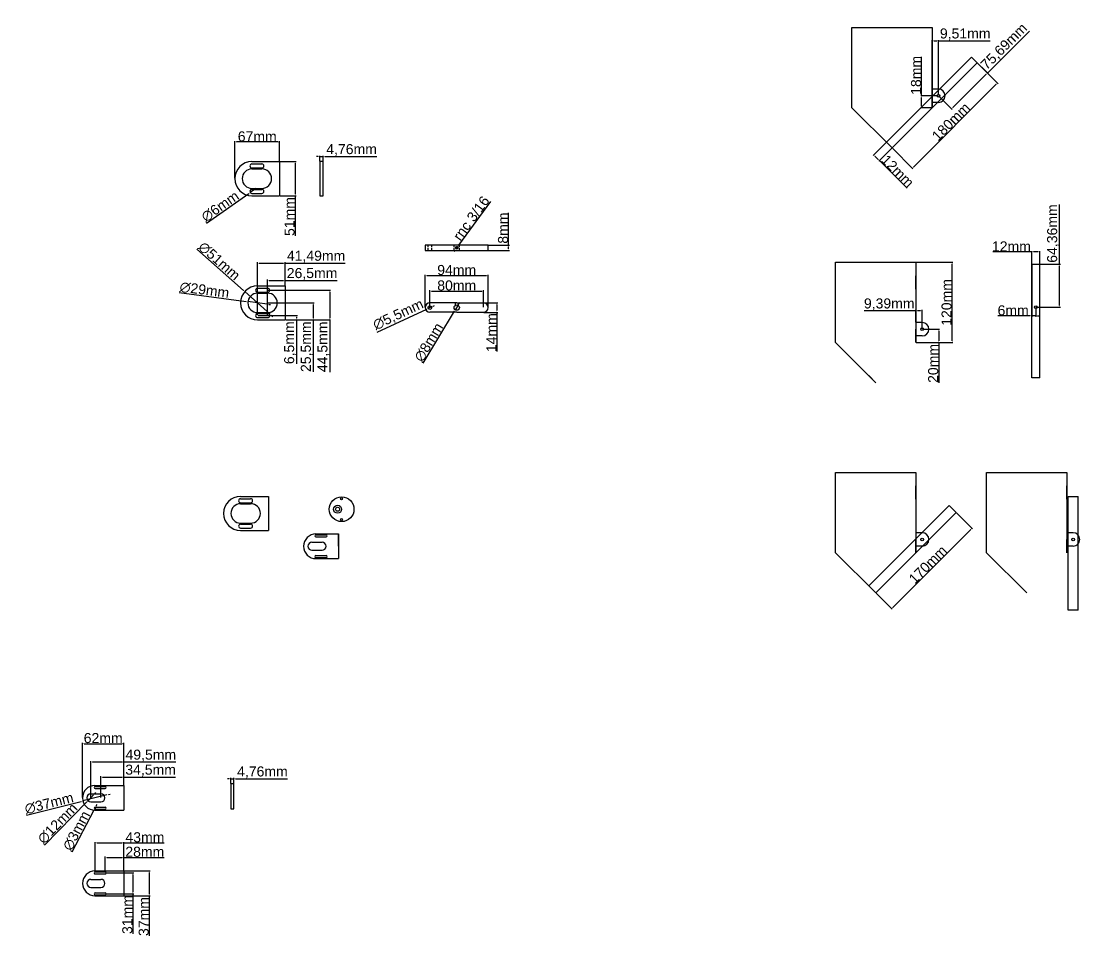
# Model space of a CAD drawing. Header units: centimetres. Extents: x -4347 to 16897, y 45206 to 109107.
# Drawn here: x 266 to 1849, y 60989 to 62358 of the extents above; entities that cross this region are included whole.
import ezdxf

# ---------------------------------------------------------------- set-up
doc = ezdxf.new("R2010")
doc.units = ezdxf.units.CM
doc.header["$LTSCALE"] = 0.5
doc.linetypes.add('DASHED2', pattern=[9.525, 6.35, -3.175])
doc.styles.get("Standard").update_dxf_attribs({"font": 'arial.ttf'})
doc.dimstyles.new('ISO-25', dxfattribs={"dimtxt": 15, "dimasz": 2.5, "dimexe": 1.25, "dimexo": 0.625, "dimtad": 1, "dimtxsty": 'Standard', "dimcen": 2.5, "dimclrd": 1, "dimclre": 1, "dimadec": 0, "dimazin": 0, "dimtfac": 1, "dimtmove": 0, "dimatfit": 3, "dimfxl": 1, "dimarcsym": 0})

# ---------------------------------------------------------------- blocks, each defined once
blk = doc.blocks.new('*D255')
at = {"color": 1, "lineweight": -2, "transparency": 16777216}
for p, q in [((1664.5, 61623.2), (1688.4, 61599.2)), ((1569.1, 61481.6), (1685.8, 61598.3)), ((1544.2, 61502.9), (1568.2, 61479))]:
    blk.add_line(p, q, dxfattribs=at)
at = {"color": 1, "transparency": 16777216}
for points in [[(1685.5, 61598.6), (1686.1, 61598), (1687.5, 61600.1)], [(1568.8, 61481.9), (1569.4, 61481.3), (1567.3, 61479.9)]]:
    blk.add_solid(points, dxfattribs=at)
at = {"layer": 'Defpoints', "color": 0, "transparency": 16777216}
for p in [(1664, 61623.6), (1687.5, 61600.1), (1543.8, 61503.4)]:
    blk.add_point(p, dxfattribs=at)
at = {"color": 0, "transparency": 16777216, "insert": (1621.6, 61545.8), "char_height": 15, "attachment_point": 5, "rotation": 45}
blk.add_mtext('170mm', dxfattribs=at)
blk = doc.blocks.new('*D256')
at = {"color": 1, "lineweight": -2, "transparency": 16777216}
for p, q in [((1603.8, 61925.2), (1526.6, 61925.2)), ((1603.8, 61908.3), (1603.8, 61926.4)), ((1610.7, 61925.2), (1606.3, 61925.2)), ((1613.2, 61898.3), (1613.2, 61926.4))]:
    blk.add_line(p, q, dxfattribs=at)
at = {"color": 1, "transparency": 16777216}
for points in [[(1606.3, 61925.6), (1606.3, 61924.7), (1603.8, 61925.2)], [(1610.7, 61925.6), (1610.7, 61924.7), (1613.2, 61925.2)]]:
    blk.add_solid(points, dxfattribs=at)
at = {"layer": 'Defpoints', "color": 0, "transparency": 16777216}
for p in [(1613.2, 61925.2), (1603.8, 61907.7), (1613.2, 61897.7)]:
    blk.add_point(p, dxfattribs=at)
at = {"color": 0, "transparency": 16777216, "insert": (1563.9, 61934.8), "char_height": 15, "attachment_point": 5}
blk.add_mtext('9,39mm', dxfattribs=at)
blk = doc.blocks.new('*D257')
at = {"color": 1, "lineweight": -2, "transparency": 16777216}
for p, q in [((1604.4, 61997.7), (1659.2, 61997.7)), ((1658, 61880.2), (1658, 61995.2)), ((1604.4, 61877.7), (1659.2, 61877.7))]:
    blk.add_line(p, q, dxfattribs=at)
at = {"color": 1, "transparency": 16777216}
for points in [[(1657.5, 61995.2), (1658.4, 61995.2), (1658, 61997.7)], [(1657.5, 61880.2), (1658.4, 61880.2), (1658, 61877.7)]]:
    blk.add_solid(points, dxfattribs=at)
at = {"layer": 'Defpoints', "color": 0, "transparency": 16777216}
for p in [(1603.8, 61997.7), (1658, 61997.7), (1603.8, 61877.7)]:
    blk.add_point(p, dxfattribs=at)
at = {"color": 0, "transparency": 16777216, "insert": (1649.7, 61937.7), "char_height": 15, "attachment_point": 5, "rotation": 90}
blk.add_mtext('120mm', dxfattribs=at)
blk = doc.blocks.new('*D258')
at = {"color": 1, "lineweight": -2, "transparency": 16777216}
for p, q in [((1613.8, 61897.7), (1639.3, 61897.7)), ((1638, 61895.2), (1638, 61880.2)), ((1604.4, 61877.7), (1639.3, 61877.7)), ((1638, 61877.7), (1638, 61817.7))]:
    blk.add_line(p, q, dxfattribs=at)
at = {"color": 1, "transparency": 16777216}
for points in [[(1637.6, 61895.2), (1638.4, 61895.2), (1638, 61897.7)], [(1637.6, 61880.2), (1638.4, 61880.2), (1638, 61877.7)]]:
    blk.add_solid(points, dxfattribs=at)
at = {"layer": 'Defpoints', "color": 0, "transparency": 16777216}
for p in [(1613.2, 61897.7), (1603.8, 61877.7), (1638, 61877.7)]:
    blk.add_point(p, dxfattribs=at)
at = {"color": 0, "transparency": 16777216, "insert": (1629.7, 61846.5), "char_height": 15, "attachment_point": 5, "rotation": 90}
blk.add_mtext('20mm', dxfattribs=at)
blk = doc.blocks.new('*D259')
at = {"color": 1, "lineweight": -2, "transparency": 16777216}
for p, q in [((1818.5, 61995), (1818.5, 62084)), ((1789.6, 61995), (1819.8, 61995)), ((1818.5, 61933.1), (1818.5, 61992.5)), ((1783.6, 61930.6), (1819.8, 61930.6))]:
    blk.add_line(p, q, dxfattribs=at)
at = {"color": 1, "transparency": 16777216}
for points in [[(1818.1, 61992.5), (1818.9, 61992.5), (1818.5, 61995)], [(1818.1, 61933.1), (1818.9, 61933.1), (1818.5, 61930.6)]]:
    blk.add_solid(points, dxfattribs=at)
at = {"layer": 'Defpoints', "color": 0, "transparency": 16777216}
for p in [(1789, 61995), (1818.5, 61995), (1783, 61930.6)]:
    blk.add_point(p, dxfattribs=at)
at = {"color": 0, "transparency": 16777216, "insert": (1808.9, 62040.7), "char_height": 15, "attachment_point": 5, "rotation": 90}
blk.add_mtext('64,36mm', dxfattribs=at)
blk = doc.blocks.new('*D260')
at = {"color": 1, "lineweight": -2, "transparency": 16777216}
for p, q in [((1777, 62013.3), (1718.7, 62013.3)), ((1777, 61995.6), (1777, 62014.5)), ((1786.5, 62013.3), (1779.5, 62013.3)), ((1789, 61995.6), (1789, 62014.5))]:
    blk.add_line(p, q, dxfattribs=at)
at = {"color": 1, "transparency": 16777216}
for points in [[(1779.5, 62013.7), (1779.5, 62012.9), (1777, 62013.3)], [(1786.5, 62013.7), (1786.5, 62012.9), (1789, 62013.3)]]:
    blk.add_solid(points, dxfattribs=at)
at = {"layer": 'Defpoints', "color": 0, "transparency": 16777216}
for p in [(1777, 62013.3), (1777, 61995), (1789, 61995)]:
    blk.add_point(p, dxfattribs=at)
at = {"color": 0, "transparency": 16777216, "insert": (1746.6, 62021.5), "char_height": 15, "attachment_point": 5}
blk.add_mtext('12mm', dxfattribs=at)
blk = doc.blocks.new('*D261')
at = {"color": 1, "lineweight": -2, "transparency": 16777216}
for p, q in [((1777, 61994.4), (1777, 61916.3)), ((1783, 61930), (1783, 61916.3)), ((1774.5, 61917.5), (1726.3, 61917.5)), ((1783, 61917.5), (1777, 61917.5)), ((1785.5, 61917.5), (1788, 61917.5))]:
    blk.add_line(p, q, dxfattribs=at)
at = {"color": 1, "transparency": 16777216}
for points in [[(1774.5, 61918), (1774.5, 61917.1), (1777, 61917.5)], [(1785.5, 61918), (1785.5, 61917.1), (1783, 61917.5)]]:
    blk.add_solid(points, dxfattribs=at)
at = {"layer": 'Defpoints', "color": 0, "transparency": 16777216}
for p in [(1777, 61995), (1783, 61930.6), (1777, 61917.5)]:
    blk.add_point(p, dxfattribs=at)
at = {"color": 0, "transparency": 16777216, "insert": (1749.2, 61925.8), "char_height": 15, "attachment_point": 5}
blk.add_mtext('6mm', dxfattribs=at)
blk = doc.blocks.new('*D262')
at = {"color": 1, "lineweight": -2, "transparency": 16777216}
for p, q in [((1612.3, 62246.7), (1612.3, 62305)), ((1637, 62246.7), (1611, 62246.7)), ((1612.3, 62231.2), (1612.3, 62244.2)), ((1627.5, 62228.7), (1611, 62228.7))]:
    blk.add_line(p, q, dxfattribs=at)
at = {"color": 1, "transparency": 16777216}
for points in [[(1611.9, 62244.2), (1612.7, 62244.2), (1612.3, 62246.7)], [(1611.9, 62231.2), (1612.7, 62231.2), (1612.3, 62228.7)]]:
    blk.add_solid(points, dxfattribs=at)
at = {"layer": 'Defpoints', "color": 0, "transparency": 16777216}
for p in [(1612.3, 62246.7), (1637.6, 62246.7), (1628.1, 62228.7)]:
    blk.add_point(p, dxfattribs=at)
at = {"color": 0, "transparency": 16777216, "insert": (1604, 62277.1), "char_height": 15, "attachment_point": 5, "rotation": 90}
blk.add_mtext('18mm', dxfattribs=at)
blk = doc.blocks.new('*D263')
at = {"color": 1, "lineweight": -2, "transparency": 16777216}
for p, q in [((1628.1, 62247.3), (1628.1, 62330)), ((1630.6, 62328.8), (1635.1, 62328.8)), ((1637.6, 62247.3), (1637.6, 62330)), ((1637.6, 62328.8), (1714.9, 62328.8))]:
    blk.add_line(p, q, dxfattribs=at)
at = {"color": 1, "transparency": 16777216}
for points in [[(1630.6, 62329.2), (1630.6, 62328.3), (1628.1, 62328.8)], [(1635.1, 62329.2), (1635.1, 62328.3), (1637.6, 62328.8)]]:
    blk.add_solid(points, dxfattribs=at)
at = {"layer": 'Defpoints', "color": 0, "transparency": 16777216}
for p in [(1637.6, 62328.8), (1628.1, 62246.7), (1637.6, 62246.7)]:
    blk.add_point(p, dxfattribs=at)
at = {"color": 0, "transparency": 16777216, "insert": (1677.5, 62338.4), "char_height": 15, "attachment_point": 5}
blk.add_mtext('9,51mm', dxfattribs=at)
blk = doc.blocks.new('*D264')
at = {"color": 1, "lineweight": -2, "transparency": 16777216}
for p, q in [((1559.2, 62176.7), (1539.9, 62157.4)), ((1567.7, 62168.2), (1548.4, 62149)), ((1542.6, 62156.6), (1547.5, 62151.6)), ((1549.3, 62149.8), (1590.5, 62108.6))]:
    blk.add_line(p, q, dxfattribs=at)
at = {"color": 1, "transparency": 16777216}
for points in [[(1542.8, 62156.8), (1542.3, 62156.3), (1540.8, 62158.3)], [(1547.8, 62151.9), (1547.2, 62151.3), (1549.3, 62149.8)]]:
    blk.add_solid(points, dxfattribs=at)
at = {"layer": 'Defpoints', "color": 0, "transparency": 16777216}
for p in [(1559.6, 62177.2), (1568.1, 62168.7), (1549.3, 62149.8)]:
    blk.add_point(p, dxfattribs=at)
at = {"color": 0, "transparency": 16777216, "insert": (1576.5, 62134.1), "char_height": 15, "attachment_point": 5, "rotation": 315}
blk.add_mtext('12mm', dxfattribs=at)
blk = doc.blocks.new('*D265')
at = {"color": 1, "lineweight": -2, "transparency": 16777216}
for p, q in [((1710.7, 62280.6), (1773.5, 62343.4)), ((1691.6, 62299.8), (1711.6, 62279.7)), ((1659, 62228.9), (1709, 62278.9)), ((1638.1, 62246.2), (1658.1, 62226.2))]:
    blk.add_line(p, q, dxfattribs=at)
at = {"color": 1, "transparency": 16777216}
for points in [[(1708.7, 62279.2), (1709.2, 62278.6), (1710.7, 62280.6)], [(1658.7, 62229.2), (1659.3, 62228.6), (1657.2, 62227.1)]]:
    blk.add_solid(points, dxfattribs=at)
at = {"layer": 'Defpoints', "color": 0, "transparency": 16777216}
for p in [(1691.1, 62300.2), (1710.7, 62280.6), (1637.6, 62246.7)]:
    blk.add_point(p, dxfattribs=at)
at = {"color": 0, "transparency": 16777216, "insert": (1736.2, 62319.7), "char_height": 15, "attachment_point": 5, "rotation": 45}
blk.add_mtext('75,69mm', dxfattribs=at)
blk = doc.blocks.new('*D266')
at = {"color": 1, "lineweight": -2, "transparency": 16777216}
for p, q in [((1695.8, 62295.5), (1726.6, 62264.7)), ((1600.2, 62140.1), (1724, 62263.9)), ((1568.6, 62168.2), (1599.3, 62137.5))]:
    blk.add_line(p, q, dxfattribs=at)
at = {"color": 1, "transparency": 16777216}
for points in [[(1723.7, 62264.2), (1724.2, 62263.6), (1725.7, 62265.6)], [(1599.9, 62140.4), (1600.5, 62139.8), (1598.4, 62138.4)]]:
    blk.add_solid(points, dxfattribs=at)
at = {"layer": 'Defpoints', "color": 0, "transparency": 16777216}
for p in [(1695.4, 62296), (1725.7, 62265.6), (1568.1, 62168.7)]:
    blk.add_point(p, dxfattribs=at)
at = {"color": 0, "transparency": 16777216, "insert": (1656.2, 62207.8), "char_height": 15, "attachment_point": 5, "rotation": 45}
blk.add_mtext('180mm', dxfattribs=at)
blk = doc.blocks.new('*D267')
at = {"color": 1, "lineweight": -2, "transparency": 16777216}
for p, q in [((877.2, 61930.6), (877.2, 61955.9)), ((879.7, 61954.7), (954.7, 61954.7)), ((957.2, 61930.6), (957.2, 61955.9))]:
    blk.add_line(p, q, dxfattribs=at)
at = {"color": 1, "transparency": 16777216}
for points in [[(879.7, 61955.1), (879.7, 61954.3), (877.2, 61954.7)], [(954.7, 61955.1), (954.7, 61954.3), (957.2, 61954.7)]]:
    blk.add_solid(points, dxfattribs=at)
at = {"layer": 'Defpoints', "color": 0, "transparency": 16777216}
for p in [(957.2, 61954.7), (877.2, 61929.9), (957.2, 61929.9)]:
    blk.add_point(p, dxfattribs=at)
at = {"color": 0, "transparency": 16777216, "insert": (917.2, 61963), "char_height": 15, "attachment_point": 5}
blk.add_mtext('80mm', dxfattribs=at)
blk = doc.blocks.new('*D268')
at = {"color": 1, "lineweight": -2, "transparency": 16777216}
for p, q in [((798.2, 61893.2), (872.4, 61927.7)), ((879.7, 61931.1), (874.7, 61928.8)), ((881.9, 61932.2), (884.2, 61933.2))]:
    blk.add_line(p, q, dxfattribs=at)
at = {"color": 1, "transparency": 16777216}
for points in [[(872.3, 61928.1), (872.6, 61927.3), (874.7, 61928.8)], [(881.8, 61932.5), (882.1, 61931.8), (879.7, 61931.1)]]:
    blk.add_solid(points, dxfattribs=at)
at = {"layer": 'Defpoints', "color": 0, "transparency": 16777216}
for p in [(874.7, 61928.8), (879.7, 61931.1)]:
    blk.add_point(p, dxfattribs=at)
at = {"color": 0, "transparency": 16777216, "insert": (830, 61918.9), "char_height": 15, "attachment_point": 5, "rotation": 24.9719}
blk.add_mtext('∅5,5mm', dxfattribs=at)
blk = doc.blocks.new('*D269')
at = {"color": 1, "lineweight": -2, "transparency": 16777216}
for p, q in [((919.3, 61933.4), (915.1, 61926.5)), ((920.6, 61935.5), (921.9, 61937.6)), ((866.9, 61847), (913.8, 61924.4))]:
    blk.add_line(p, q, dxfattribs=at)
at = {"color": 1, "transparency": 16777216}
for points in [[(913.5, 61924.6), (914.2, 61924.2), (915.1, 61926.5)], [(920.2, 61935.7), (920.9, 61935.3), (919.3, 61933.4)]]:
    blk.add_solid(points, dxfattribs=at)
at = {"layer": 'Defpoints', "color": 0, "transparency": 16777216}
for p in [(915.1, 61926.5), (919.3, 61933.4)]:
    blk.add_point(p, dxfattribs=at)
at = {"color": 0, "transparency": 16777216, "insert": (875.5, 61878), "char_height": 15, "attachment_point": 5, "rotation": 58.7502}
blk.add_mtext('∅8mm', dxfattribs=at)
blk = doc.blocks.new('*D270')
at = {"color": 1, "lineweight": -2, "transparency": 16777216}
for p, q in [((870.2, 61930.6), (870.2, 61979)), ((872.7, 61977.8), (961.7, 61977.8)), ((964.2, 61930.6), (964.2, 61979))]:
    blk.add_line(p, q, dxfattribs=at)
at = {"color": 1, "transparency": 16777216}
for points in [[(872.7, 61978.2), (872.7, 61977.4), (870.2, 61977.8)], [(961.7, 61978.2), (961.7, 61977.4), (964.2, 61977.8)]]:
    blk.add_solid(points, dxfattribs=at)
at = {"layer": 'Defpoints', "color": 0, "transparency": 16777216}
for p in [(964.2, 61977.8), (870.2, 61929.9), (964.2, 61929.9)]:
    blk.add_point(p, dxfattribs=at)
at = {"color": 0, "transparency": 16777216, "insert": (917.2, 61986.1), "char_height": 15, "attachment_point": 5}
blk.add_mtext('94mm', dxfattribs=at)
blk = doc.blocks.new('*D271')
at = {"color": 1, "lineweight": -2, "transparency": 16777216}
for p, q in [((957.8, 61936.9), (978.6, 61936.9)), ((977.3, 61934.4), (977.3, 61925.4)), ((957.8, 61922.9), (978.6, 61922.9)), ((977.3, 61922.9), (977.3, 61864.6))]:
    blk.add_line(p, q, dxfattribs=at)
at = {"color": 1, "transparency": 16777216}
for points in [[(976.9, 61934.4), (977.7, 61934.4), (977.3, 61936.9)], [(976.9, 61925.4), (977.7, 61925.4), (977.3, 61922.9)]]:
    blk.add_solid(points, dxfattribs=at)
at = {"layer": 'Defpoints', "color": 0, "transparency": 16777216}
for p in [(957.2, 61936.9), (957.2, 61922.9), (977.3, 61922.9)]:
    blk.add_point(p, dxfattribs=at)
at = {"color": 0, "transparency": 16777216, "insert": (969.2, 61892.5), "char_height": 15, "attachment_point": 5, "rotation": 90}
blk.add_mtext('14mm', dxfattribs=at)
blk = doc.blocks.new('*D272')
at = {"color": 1, "lineweight": -2, "transparency": 16777216}
for p, q in [((967.8, 62088.6), (919.8, 62023.1)), ((916, 62017.9), (918.4, 62021.1)), ((914.5, 62015.9), (913.1, 62013.9))]:
    blk.add_line(p, q, dxfattribs=at)
at = {"color": 1, "transparency": 16777216}
for points in [[(919.5, 62023.4), (920.2, 62022.9), (918.4, 62021.1)], [(914.2, 62016.1), (914.9, 62015.6), (916, 62017.9)]]:
    blk.add_solid(points, dxfattribs=at)
at = {"layer": 'Defpoints', "color": 0, "transparency": 16777216}
for p in [(918.4, 62021.1), (916, 62017.9)]:
    blk.add_point(p, dxfattribs=at)
at = {"color": 0, "transparency": 16777216, "insert": (938.9, 62063.5), "char_height": 15, "attachment_point": 5, "rotation": 53.8161}
blk.add_mtext('rnc 3/16', dxfattribs=at)
blk = doc.blocks.new('*D273')
at = {"color": 1, "lineweight": -2, "transparency": 16777216}
for p, q in [((994.8, 62023.5), (994.8, 62071.6)), ((964.8, 62023.5), (996.1, 62023.5)), ((994.8, 62018), (994.8, 62021)), ((964.8, 62015.5), (996.1, 62015.5))]:
    blk.add_line(p, q, dxfattribs=at)
at = {"color": 1, "transparency": 16777216}
for points in [[(994.4, 62021), (995.2, 62021), (994.8, 62023.5)], [(994.4, 62018), (995.2, 62018), (994.8, 62015.5)]]:
    blk.add_solid(points, dxfattribs=at)
at = {"layer": 'Defpoints', "color": 0, "transparency": 16777216}
for p in [(964.2, 62023.5), (994.8, 62023.5), (964.2, 62015.5)]:
    blk.add_point(p, dxfattribs=at)
at = {"color": 0, "transparency": 16777216, "insert": (986.5, 62048.8), "char_height": 15, "attachment_point": 5, "rotation": 90}
blk.add_mtext('8mm', dxfattribs=at)
blk = doc.blocks.new('*D274')
at = {"color": 1, "lineweight": -2, "transparency": 16777216}
for p, q in [((585.4, 62123.4), (585.4, 62178.8)), ((652.4, 62148.9), (652.4, 62178.8)), ((649.9, 62177.6), (587.9, 62177.6))]:
    blk.add_line(p, q, dxfattribs=at)
at = {"color": 1, "transparency": 16777216}
for points in [[(587.9, 62178), (587.9, 62177.1), (585.4, 62177.6)], [(649.9, 62178), (649.9, 62177.1), (652.4, 62177.6)]]:
    blk.add_solid(points, dxfattribs=at)
at = {"layer": 'Defpoints', "color": 0, "transparency": 16777216}
for p in [(585.4, 62177.6), (652.4, 62148.2), (585.4, 62122.7)]:
    blk.add_point(p, dxfattribs=at)
at = {"color": 0, "transparency": 16777216, "insert": (618.9, 62185.8), "char_height": 15, "attachment_point": 5}
blk.add_mtext('67mm', dxfattribs=at)
blk = doc.blocks.new('*D275')
at = {"color": 1, "lineweight": -2, "transparency": 16777216}
for p, q in [((653, 62148.2), (676.9, 62148.2)), ((675.6, 62145.7), (675.6, 62099.7)), ((653, 62097.2), (676.9, 62097.2)), ((675.6, 62097.2), (675.6, 62037.5))]:
    blk.add_line(p, q, dxfattribs=at)
at = {"color": 1, "transparency": 16777216}
for points in [[(675.2, 62145.7), (676, 62145.7), (675.6, 62148.2)], [(675.2, 62099.7), (676, 62099.7), (675.6, 62097.2)]]:
    blk.add_solid(points, dxfattribs=at)
at = {"layer": 'Defpoints', "color": 0, "transparency": 16777216}
for p in [(652.4, 62148.2), (652.4, 62097.2), (675.6, 62097.2)]:
    blk.add_point(p, dxfattribs=at)
at = {"color": 0, "transparency": 16777216, "insert": (667.3, 62066.1), "char_height": 15, "attachment_point": 5, "rotation": 90}
blk.add_mtext('51mm', dxfattribs=at)
blk = doc.blocks.new('*D276')
at = {"color": 1, "lineweight": -2, "transparency": 16777216}
for p, q in [((634.4, 61918.6), (634.4, 61971.8)), ((636.9, 61970.6), (658.4, 61970.6)), ((660.9, 61963.1), (660.9, 61971.8)), ((660.9, 61970.6), (738.4, 61970.6))]:
    blk.add_line(p, q, dxfattribs=at)
at = {"color": 1, "transparency": 16777216}
for points in [[(636.9, 61971), (636.9, 61970.2), (634.4, 61970.6)], [(658.4, 61971), (658.4, 61970.2), (660.9, 61970.6)]]:
    blk.add_solid(points, dxfattribs=at)
at = {"layer": 'Defpoints', "color": 0, "transparency": 16777216}
for p in [(660.9, 61970.6), (660.9, 61962.5), (634.4, 61918)]:
    blk.add_point(p, dxfattribs=at)
at = {"color": 0, "transparency": 16777216, "insert": (700.9, 61980.2), "char_height": 15, "attachment_point": 5}
blk.add_mtext('26,5mm', dxfattribs=at)
blk = doc.blocks.new('*D277')
at = {"color": 1, "lineweight": -2, "transparency": 16777216}
for p, q in [((619.4, 61918.6), (619.4, 61997.7)), ((621.9, 61996.4), (658.4, 61996.4)), ((660.9, 61963.1), (660.9, 61997.7)), ((660.9, 61996.4), (750.4, 61996.4))]:
    blk.add_line(p, q, dxfattribs=at)
at = {"color": 1, "transparency": 16777216}
for points in [[(621.9, 61996.8), (621.9, 61996), (619.4, 61996.4)], [(658.4, 61996.8), (658.4, 61996), (660.9, 61996.4)]]:
    blk.add_solid(points, dxfattribs=at)
at = {"layer": 'Defpoints', "color": 0, "transparency": 16777216}
for p in [(660.9, 61996.4), (660.9, 61962.5), (619.4, 61918)]:
    blk.add_point(p, dxfattribs=at)
at = {"color": 0, "transparency": 16777216, "insert": (706.9, 62006.1), "char_height": 15, "attachment_point": 5}
blk.add_mtext('41,49mm', dxfattribs=at)
blk = doc.blocks.new('*D278')
at = {"color": 1, "lineweight": -2, "transparency": 16777216}
for p, q in [((528.8, 62017.4), (598.5, 61955.5)), ((638.5, 61920), (600.4, 61953.9)), ((640.4, 61918.4), (642.2, 61916.7))]:
    blk.add_line(p, q, dxfattribs=at)
at = {"color": 1, "transparency": 16777216}
for points in [[(598.8, 61955.8), (598.2, 61955.2), (600.4, 61953.9)], [(640.7, 61918.7), (640.1, 61918.1), (638.5, 61920)]]:
    blk.add_solid(points, dxfattribs=at)
at = {"layer": 'Defpoints', "color": 0, "transparency": 16777216}
for p in [(600.4, 61953.9), (638.5, 61920)]:
    blk.add_point(p, dxfattribs=at)
at = {"color": 0, "transparency": 16777216, "insert": (562.1, 61999.5), "char_height": 15, "attachment_point": 5, "rotation": 318.4289}
blk.add_mtext('∅51mm', dxfattribs=at)
blk = doc.blocks.new('*D279')
at = {"color": 1, "lineweight": -2, "transparency": 16777216}
for p, q in [((502.4, 61952.4), (602.6, 61939.2)), ((633.8, 61935.1), (605.1, 61938.9)), ((636.3, 61934.7), (638.8, 61934.4))]:
    blk.add_line(p, q, dxfattribs=at)
at = {"color": 1, "transparency": 16777216}
for points in [[(602.6, 61939.6), (602.5, 61938.8), (605.1, 61938.9)], [(636.3, 61935.1), (636.2, 61934.3), (633.8, 61935.1)]]:
    blk.add_solid(points, dxfattribs=at)
at = {"layer": 'Defpoints', "color": 0, "transparency": 16777216}
for p in [(605.1, 61938.9), (633.8, 61935.1)]:
    blk.add_point(p, dxfattribs=at)
at = {"color": 0, "transparency": 16777216, "insert": (540, 61956.2), "char_height": 15, "attachment_point": 5, "rotation": 352.4794}
blk.add_mtext('∅29mm', dxfattribs=at)
blk = doc.blocks.new('*D280')
at = {"color": 1, "lineweight": -2, "transparency": 16777216}
for p, q in [((620.1, 61918), (678.9, 61918)), ((661.5, 61911.5), (678.9, 61911.5)), ((677.7, 61915.5), (677.7, 61914)), ((677.7, 61911.5), (677.7, 61845.8))]:
    blk.add_line(p, q, dxfattribs=at)
at = {"color": 1, "transparency": 16777216}
for points in [[(677.2, 61915.5), (678.1, 61915.5), (677.7, 61918)], [(677.2, 61914), (678.1, 61914), (677.7, 61911.5)]]:
    blk.add_solid(points, dxfattribs=at)
at = {"layer": 'Defpoints', "color": 0, "transparency": 16777216}
for p in [(619.4, 61918), (660.9, 61911.5), (677.7, 61911.5)]:
    blk.add_point(p, dxfattribs=at)
at = {"color": 0, "transparency": 16777216, "insert": (668, 61877.4), "char_height": 15, "attachment_point": 5, "rotation": 90}
blk.add_mtext('6,5mm', dxfattribs=at)
blk = doc.blocks.new('*D281')
at = {"color": 1, "lineweight": -2, "transparency": 16777216}
for p, q in [((635.1, 61937), (703.9, 61937)), ((702.6, 61934.5), (702.6, 61914)), ((661.5, 61911.5), (703.9, 61911.5)), ((702.6, 61911.5), (702.6, 61834))]:
    blk.add_line(p, q, dxfattribs=at)
at = {"color": 1, "transparency": 16777216}
for points in [[(702.2, 61934.5), (703, 61934.5), (702.6, 61937)], [(702.2, 61914), (703, 61914), (702.6, 61911.5)]]:
    blk.add_solid(points, dxfattribs=at)
at = {"layer": 'Defpoints', "color": 0, "transparency": 16777216}
for p in [(634.4, 61937), (660.9, 61911.5), (702.6, 61911.5)]:
    blk.add_point(p, dxfattribs=at)
at = {"color": 0, "transparency": 16777216, "insert": (693, 61871.5), "char_height": 15, "attachment_point": 5, "rotation": 90}
blk.add_mtext('25,5mm', dxfattribs=at)
blk = doc.blocks.new('*D282')
at = {"color": 1, "lineweight": -2, "transparency": 16777216}
for p, q in [((635.1, 61956), (728.7, 61956)), ((727.4, 61953.5), (727.4, 61914)), ((662.2, 61911.5), (728.7, 61911.5)), ((727.4, 61911.5), (727.4, 61833.6))]:
    blk.add_line(p, q, dxfattribs=at)
at = {"color": 1, "transparency": 16777216}
for points in [[(727, 61953.5), (727.9, 61953.5), (727.4, 61956)], [(727, 61914), (727.9, 61914), (727.4, 61911.5)]]:
    blk.add_solid(points, dxfattribs=at)
at = {"layer": 'Defpoints', "color": 0, "transparency": 16777216}
for p in [(634.4, 61956), (661.5, 61911.5), (727.4, 61911.5)]:
    blk.add_point(p, dxfattribs=at)
at = {"color": 0, "transparency": 16777216, "insert": (717.8, 61871.3), "char_height": 15, "attachment_point": 5, "rotation": 90}
blk.add_mtext('44,5mm', dxfattribs=at)
blk = doc.blocks.new('*D283')
at = {"color": 1, "lineweight": -2, "transparency": 16777216}
for p, q in [((543.1, 62056.1), (606.4, 62100.6)), ((613.4, 62105.5), (608.5, 62102)), ((615.4, 62106.9), (617.5, 62108.3))]:
    blk.add_line(p, q, dxfattribs=at)
at = {"color": 1, "transparency": 16777216}
for points in [[(606.2, 62100.9), (606.6, 62100.2), (608.5, 62102)], [(615.2, 62107.3), (615.6, 62106.6), (613.4, 62105.5)]]:
    blk.add_solid(points, dxfattribs=at)
at = {"layer": 'Defpoints', "color": 0, "transparency": 16777216}
for p in [(608.5, 62102), (613.4, 62105.5)]:
    blk.add_point(p, dxfattribs=at)
at = {"color": 0, "transparency": 16777216, "insert": (563.5, 62081.1), "char_height": 15, "attachment_point": 5, "rotation": 35.0918}
blk.add_mtext('∅6mm', dxfattribs=at)
blk = doc.blocks.new('*D284')
at = {"color": 1, "lineweight": -2, "transparency": 16777216}
for p, q in [((710.1, 62155.9), (707.6, 62155.9)), ((712.6, 62148.9), (712.6, 62157.1)), ((712.6, 62155.9), (717.3, 62155.9)), ((717.3, 62148.9), (717.3, 62157.1)), ((719.8, 62155.9), (797.7, 62155.9))]:
    blk.add_line(p, q, dxfattribs=at)
at = {"color": 1, "transparency": 16777216}
for points in [[(710.1, 62156.3), (710.1, 62155.5), (712.6, 62155.9)], [(719.8, 62156.3), (719.8, 62155.5), (717.3, 62155.9)]]:
    blk.add_solid(points, dxfattribs=at)
at = {"layer": 'Defpoints', "color": 0, "transparency": 16777216}
for p in [(712.6, 62148.2), (717.3, 62155.9), (717.3, 62148.2)]:
    blk.add_point(p, dxfattribs=at)
at = {"color": 0, "transparency": 16777216, "insert": (760, 62165.5), "char_height": 15, "attachment_point": 5}
blk.add_mtext('4,76mm', dxfattribs=at)
blk = doc.blocks.new('*D377')
at = {"color": 1, "lineweight": -2, "transparency": 16777216}
for p, q in [((576.8, 61225.5), (574.3, 61225.5)), ((579.3, 61218.5), (579.3, 61226.8)), ((579.3, 61225.5), (584, 61225.5)), ((584, 61218.5), (584, 61226.8)), ((586.5, 61225.5), (664.4, 61225.5))]:
    blk.add_line(p, q, dxfattribs=at)
at = {"color": 1, "transparency": 16777216}
for points in [[(576.8, 61225.9), (576.8, 61225.1), (579.3, 61225.5)], [(586.5, 61225.9), (586.5, 61225.1), (584, 61225.5)]]:
    blk.add_solid(points, dxfattribs=at)
at = {"layer": 'Defpoints', "color": 0, "transparency": 16777216}
for p in [(579.3, 61217.9), (584, 61225.5), (584, 61217.9)]:
    blk.add_point(p, dxfattribs=at)
at = {"color": 0, "transparency": 16777216, "insert": (626.7, 61235.2), "char_height": 15, "attachment_point": 5}
blk.add_mtext('4,76mm', dxfattribs=at)
blk = doc.blocks.new('*D378')
at = {"color": 1, "lineweight": -2, "transparency": 16777216}
for p, q in [((394, 61201.6), (358.2, 61192.6)), ((396.5, 61202.2), (398.9, 61202.8)), ((274.1, 61171.4), (355.7, 61191.9))]:
    blk.add_line(p, q, dxfattribs=at)
at = {"color": 1, "transparency": 16777216}
for points in [[(396.4, 61202.6), (396.6, 61201.8), (394, 61201.6)], [(355.6, 61192.4), (355.8, 61191.5), (358.2, 61192.6)]]:
    blk.add_solid(points, dxfattribs=at)
at = {"layer": 'Defpoints', "color": 0, "transparency": 16777216}
for p in [(394, 61201.6), (358.2, 61192.6)]:
    blk.add_point(p, dxfattribs=at)
at = {"color": 0, "transparency": 16777216, "insert": (307.7, 61188.8), "char_height": 15, "attachment_point": 5, "rotation": 14.1116}
blk.add_mtext('∅37mm', dxfattribs=at)
blk = doc.blocks.new('*D379')
at = {"color": 1, "lineweight": -2, "transparency": 16777216}
for p, q in [((374.3, 61201.4), (365.9, 61192.8)), ((376, 61203.1), (377.8, 61204.9)), ((300.9, 61126.4), (364.2, 61191))]:
    blk.add_line(p, q, dxfattribs=at)
at = {"color": 1, "transparency": 16777216}
for points in [[(375.7, 61203.4), (376.3, 61202.9), (374.3, 61201.4)], [(363.9, 61191.3), (364.5, 61190.7), (365.9, 61192.8)]]:
    blk.add_solid(points, dxfattribs=at)
at = {"layer": 'Defpoints', "color": 0, "transparency": 16777216}
for p in [(374.3, 61201.4), (365.9, 61192.8)]:
    blk.add_point(p, dxfattribs=at)
at = {"color": 0, "transparency": 16777216, "insert": (320.4, 61158.8), "char_height": 15, "attachment_point": 5, "rotation": 45.6091}
blk.add_mtext('∅12mm', dxfattribs=at)
blk = doc.blocks.new('*D380')
at = {"color": 1, "lineweight": -2, "transparency": 16777216}
for p, q in [((377.2, 61182.9), (375.7, 61180.2)), ((378.3, 61185.1), (379.5, 61187.3)), ((342, 61116.3), (374.6, 61178))]:
    blk.add_line(p, q, dxfattribs=at)
at = {"color": 1, "transparency": 16777216}
for points in [[(378, 61185.3), (378.7, 61184.9), (377.2, 61182.9)], [(374.2, 61178.2), (374.9, 61177.8), (375.7, 61180.2)]]:
    blk.add_solid(points, dxfattribs=at)
at = {"layer": 'Defpoints', "color": 0, "transparency": 16777216}
for p in [(377.2, 61182.9), (375.7, 61180.2)]:
    blk.add_point(p, dxfattribs=at)
at = {"color": 0, "transparency": 16777216, "insert": (348.7, 61147.8), "char_height": 15, "attachment_point": 5, "rotation": 62.1415}
blk.add_mtext('∅3mm', dxfattribs=at)
blk = doc.blocks.new('*D381')
at = {"color": 1, "lineweight": -2, "transparency": 16777216}
for p, q in [((370.1, 61197.7), (370.1, 61251.9)), ((372.6, 61250.7), (417.1, 61250.7)), ((419.6, 61216.2), (419.6, 61251.9)), ((419.6, 61250.7), (497.4, 61250.7))]:
    blk.add_line(p, q, dxfattribs=at)
at = {"color": 1, "transparency": 16777216}
for points in [[(372.6, 61251.1), (372.6, 61250.3), (370.1, 61250.7)], [(417.1, 61251.1), (417.1, 61250.3), (419.6, 61250.7)]]:
    blk.add_solid(points, dxfattribs=at)
at = {"layer": 'Defpoints', "color": 0, "transparency": 16777216}
for p in [(419.6, 61250.7), (419.6, 61215.6), (370.1, 61197.1)]:
    blk.add_point(p, dxfattribs=at)
at = {"color": 0, "transparency": 16777216, "insert": (459.8, 61260.3), "char_height": 15, "attachment_point": 5}
blk.add_mtext('49,5mm', dxfattribs=at)
blk = doc.blocks.new('*D382')
at = {"color": 1, "lineweight": -2, "transparency": 16777216}
for p, q in [((357.6, 61197.7), (357.6, 61279.4)), ((360.1, 61278.1), (417.1, 61278.1)), ((419.6, 61216.2), (419.6, 61279.4))]:
    blk.add_line(p, q, dxfattribs=at)
at = {"color": 1, "transparency": 16777216}
for points in [[(360.1, 61278.6), (360.1, 61277.7), (357.6, 61278.1)], [(417.1, 61278.6), (417.1, 61277.7), (419.6, 61278.1)]]:
    blk.add_solid(points, dxfattribs=at)
at = {"layer": 'Defpoints', "color": 0, "transparency": 16777216}
for p in [(419.6, 61278.1), (419.6, 61215.6), (357.6, 61197.1)]:
    blk.add_point(p, dxfattribs=at)
at = {"color": 0, "transparency": 16777216, "insert": (388.6, 61286.4), "char_height": 15, "attachment_point": 5}
blk.add_mtext('62mm', dxfattribs=at)
blk = doc.blocks.new('*D383')
at = {"color": 1, "lineweight": -2, "transparency": 16777216}
for p, q in [((385.1, 61197.7), (385.1, 61229.5)), ((387.6, 61228.2), (417.1, 61228.2)), ((419.6, 61216.2), (419.6, 61229.5)), ((419.6, 61228.2), (496.8, 61228.2))]:
    blk.add_line(p, q, dxfattribs=at)
at = {"color": 1, "transparency": 16777216}
for points in [[(387.6, 61228.6), (387.6, 61227.8), (385.1, 61228.2)], [(417.1, 61228.6), (417.1, 61227.8), (419.6, 61228.2)]]:
    blk.add_solid(points, dxfattribs=at)
at = {"layer": 'Defpoints', "color": 0, "transparency": 16777216}
for p in [(419.6, 61228.2), (419.6, 61215.6), (385.1, 61197.1)]:
    blk.add_point(p, dxfattribs=at)
at = {"color": 0, "transparency": 16777216, "insert": (459.5, 61237.9), "char_height": 15, "attachment_point": 5}
blk.add_mtext('34,5mm', dxfattribs=at)
blk = doc.blocks.new('*D384')
at = {"color": 1, "lineweight": -2, "transparency": 16777216}
for p, q in [((376.6, 61085.4), (376.6, 61131.1)), ((379.1, 61129.8), (417.1, 61129.8)), ((419.6, 61088.4), (419.6, 61131.1)), ((419.6, 61129.8), (479.9, 61129.8))]:
    blk.add_line(p, q, dxfattribs=at)
at = {"color": 1, "transparency": 16777216}
for points in [[(379.1, 61130.2), (379.1, 61129.4), (376.6, 61129.8)], [(417.1, 61130.2), (417.1, 61129.4), (419.6, 61129.8)]]:
    blk.add_solid(points, dxfattribs=at)
at = {"layer": 'Defpoints', "color": 0, "transparency": 16777216}
for p in [(419.6, 61129.8), (419.6, 61087.8), (376.6, 61084.8)]:
    blk.add_point(p, dxfattribs=at)
at = {"color": 0, "transparency": 16777216, "insert": (451, 61138.1), "char_height": 15, "attachment_point": 5}
blk.add_mtext('43mm', dxfattribs=at)
blk = doc.blocks.new('*D385')
at = {"color": 1, "lineweight": -2, "transparency": 16777216}
for p, q in [((391.6, 61085.4), (391.6, 61109.4)), ((394.1, 61108.1), (417.1, 61108.1)), ((419.6, 61088.4), (419.6, 61109.4)), ((419.6, 61108.1), (479.6, 61108.1))]:
    blk.add_line(p, q, dxfattribs=at)
at = {"color": 1, "transparency": 16777216}
for points in [[(394.1, 61108.5), (394.1, 61107.7), (391.6, 61108.1)], [(417.1, 61108.5), (417.1, 61107.7), (419.6, 61108.1)]]:
    blk.add_solid(points, dxfattribs=at)
at = {"layer": 'Defpoints', "color": 0, "transparency": 16777216}
for p in [(419.6, 61108.1), (419.6, 61087.8), (391.6, 61084.8)]:
    blk.add_point(p, dxfattribs=at)
at = {"color": 0, "transparency": 16777216, "insert": (450.8, 61116.4), "char_height": 15, "attachment_point": 5}
blk.add_mtext('28mm', dxfattribs=at)
blk = doc.blocks.new('*D386')
at = {"color": 1, "lineweight": -2, "transparency": 16777216}
for p, q in [((392.2, 61084.8), (434.2, 61084.8)), ((433, 61082.3), (433, 61056.3)), ((392.2, 61053.8), (434.2, 61053.8)), ((433, 61053.8), (433, 60994))]:
    blk.add_line(p, q, dxfattribs=at)
at = {"color": 1, "transparency": 16777216}
for points in [[(432.6, 61082.3), (433.4, 61082.3), (433, 61084.8)], [(432.6, 61056.3), (433.4, 61056.3), (433, 61053.8)]]:
    blk.add_solid(points, dxfattribs=at)
at = {"layer": 'Defpoints', "color": 0, "transparency": 16777216}
for p in [(391.6, 61084.8), (391.6, 61053.8), (433, 61053.8)]:
    blk.add_point(p, dxfattribs=at)
at = {"color": 0, "transparency": 16777216, "insert": (424.7, 61022.7), "char_height": 15, "attachment_point": 5, "rotation": 90}
blk.add_mtext('31mm', dxfattribs=at)
blk = doc.blocks.new('*D387')
at = {"color": 1, "lineweight": -2, "transparency": 16777216}
for p, q in [((420.2, 61087.8), (458.7, 61087.8)), ((457.4, 61085.3), (457.4, 61053.3)), ((420.2, 61050.8), (458.7, 61050.8)), ((457.4, 61050.8), (457.4, 60991))]:
    blk.add_line(p, q, dxfattribs=at)
at = {"color": 1, "transparency": 16777216}
for points in [[(457, 61085.3), (457.9, 61085.3), (457.4, 61087.8)], [(457, 61053.3), (457.9, 61053.3), (457.4, 61050.8)]]:
    blk.add_solid(points, dxfattribs=at)
at = {"layer": 'Defpoints', "color": 0, "transparency": 16777216}
for p in [(419.6, 61087.8), (419.6, 61050.8), (457.4, 61050.8)]:
    blk.add_point(p, dxfattribs=at)
at = {"color": 0, "transparency": 16777216, "insert": (449.2, 61019.7), "char_height": 15, "attachment_point": 5, "rotation": 90}
blk.add_mtext('37mm', dxfattribs=at)

msp = doc.modelspace()

# ---------------------------------------------------------------- linework, layer by layer
for p, q in [((1508.113, 62228.679), (1508.113, 62348.679)), ((1508.113, 62348.679), (1628.113, 62348.679)), ((1628.113, 62348.679), (1628.113, 62228.679)), ((1628.113, 62308.679), (1628.113, 62328.679)), ((1559.628, 62177.164), (1686.907, 62304.443)), ((1568.113, 62168.679), (1695.392, 62295.958)), ((1695.392, 62295.958), (1686.907, 62304.443)), ((1628.113, 62257.618), (1628.113, 62237.679)), ((1637.507, 62256.649), (1628.113, 62256.649)), ((1628.113, 62228.679), (1628.113, 62246.679)), ((1568.113, 62168.679), (1508.113, 62228.679)), ((1628.113, 62228.679), (1628.113, 62238.679)), ((1637.507, 62236.649), (1628.113, 62236.649)), ((1559.628, 62177.164), (1568.113, 62168.679)), ((610.906, 62148.249), (652.391, 62148.249)), ((652.401, 62148.249), (652.401, 62097.249)), ((712.579, 62148.249), (712.579, 62097.249)), ((717.339, 62148.249), (712.579, 62148.249)), ((717.339, 62097.249), (717.339, 62148.249)), ((610.906, 62144.749), (625.906, 62144.749)), ((610.906, 62138.749), (625.906, 62138.749)), ((610.906, 62137.249), (625.906, 62137.249)), ((610.906, 62108.249), (610.906, 62106.749)), ((610.906, 62108.249), (625.906, 62108.249)), ((610.906, 62106.749), (625.906, 62106.749)), ((610.906, 62100.749), (625.906, 62100.749)), ((610.906, 62097.249), (610.906, 62097.249)), ((610.906, 62097.249), (652.391, 62097.249)), ((712.579, 62097.249), (717.339, 62097.249)), ((964.189, 62023.516), (870.189, 62023.516)), ((870.189, 62023.516), (870.189, 62015.516)), ((964.189, 62015.516), (964.189, 62023.516)), ((870.189, 62015.516), (964.189, 62015.516)), ((1483.807, 61877.709), (1483.807, 61997.709)), ((1483.807, 61997.709), (1603.807, 61997.709)), ((1603.807, 61997.709), (1603.807, 61877.709)), ((1777.018, 61825.007), (1777.018, 61995.007)), ((1777.018, 61995.007), (1789.018, 61995.007)), ((1789.018, 61825.007), (1789.018, 61995.007)), ((1603.807, 61957.709), (1603.807, 61977.709)), ((619.429, 61962.458), (660.915, 61962.458)), ((619.429, 61958.958), (634.429, 61958.958)), ((660.925, 61962.458), (660.925, 61911.458)), ((619.429, 61952.958), (634.429, 61952.958)), ((619.429, 61951.458), (634.429, 61951.458)), ((917.189, 61936.943), (877.189, 61936.943)), ((917.189, 61936.943), (957.189, 61936.943)), ((619.429, 61922.458), (619.429, 61920.958)), ((619.429, 61922.458), (634.429, 61922.458)), ((619.429, 61920.958), (634.429, 61920.958)), ((619.429, 61914.958), (634.429, 61914.958)), ((619.429, 61911.458), (619.429, 61911.458)), ((619.429, 61911.458), (660.915, 61911.458)), ((917.189, 61922.943), (877.189, 61922.943)), ((917.189, 61922.943), (957.189, 61922.943)), ((1613.2, 61907.709), (1603.807, 61907.709)), ((1603.807, 61877.709), (1603.807, 61897.709)), ((1543.807, 61817.709), (1483.807, 61877.709)), ((1603.807, 61877.709), (1603.807, 61887.709)), ((1613.2, 61887.709), (1603.807, 61887.709)), ((1543.807, 61817.709), (1533.2, 61828.316)), ((1789.018, 61825.007), (1777.018, 61825.007)), ((1483.807, 61563.386), (1483.807, 61683.386)), ((1483.807, 61683.386), (1603.807, 61683.386)), ((1603.807, 61683.386), (1603.807, 61563.386)), ((1709.499, 61563.386), (1709.499, 61683.386)), ((1709.499, 61683.386), (1829.499, 61683.386)), ((1829.499, 61683.386), (1829.499, 61563.386)), ((1603.807, 61643.386), (1603.807, 61663.386)), ((1829.499, 61643.386), (1829.499, 61663.386)), ((594.058, 61647.805), (635.544, 61647.805)), ((594.058, 61644.305), (609.058, 61644.305)), ((635.554, 61647.805), (635.554, 61596.805)), ((1831.393, 61477.749), (1831.393, 61647.749)), ((1831.393, 61647.749), (1846.393, 61647.749)), ((1846.393, 61477.749), (1846.393, 61647.749)), ((594.058, 61638.305), (609.058, 61638.305)), ((594.058, 61636.805), (609.058, 61636.805)), ((1533.2, 61513.993), (1653.408, 61634.201)), ((1653.408, 61634.201), (1664.015, 61623.594)), ((1543.807, 61503.386), (1664.015, 61623.594)), ((594.058, 61607.805), (594.058, 61606.305)), ((594.058, 61607.805), (609.058, 61607.805)), ((594.058, 61606.305), (609.058, 61606.305)), ((594.058, 61600.305), (609.058, 61600.305)), ((594.058, 61596.805), (594.058, 61596.805)), ((594.058, 61596.805), (635.544, 61596.805)), ((1613.2, 61593.386), (1603.807, 61593.386)), ((1838.893, 61593.386), (1829.499, 61593.386)), ((700.774, 61579.181), (715.774, 61579.181)), ((706.774, 61591.681), (740.274, 61591.681)), ((706.774, 61590.181), (721.774, 61590.181)), ((706.774, 61587.181), (721.774, 61587.181)), ((740.274, 61573.181), (740.274, 61591.681)), ((740.274, 61591.681), (740.274, 61554.681)), ((1603.807, 61563.386), (1603.807, 61583.386)), ((1829.499, 61563.386), (1829.499, 61583.386)), ((700.774, 61567.181), (715.774, 61567.181)), ((1543.807, 61503.386), (1483.807, 61563.386)), ((1603.807, 61563.386), (1603.807, 61573.386)), ((1613.2, 61573.386), (1603.807, 61573.386)), ((1769.499, 61503.386), (1709.499, 61563.386)), ((1829.499, 61563.386), (1829.499, 61573.386)), ((1838.893, 61573.386), (1829.499, 61573.386)), ((706.774, 61559.181), (721.774, 61559.181)), ((706.774, 61556.181), (721.774, 61556.181)), ((706.774, 61554.681), (740.274, 61554.681)), ((1543.807, 61503.386), (1533.2, 61513.993)), ((1846.393, 61477.749), (1831.393, 61477.749)), ((376.1, 61215.57), (419.6, 61215.57)), ((376.45, 61214.07), (391.45, 61214.07)), ((419.6, 61215.57), (419.6, 61178.57)), ((579.274, 61217.911), (579.274, 61180.911)), ((584.034, 61217.911), (579.274, 61217.911)), ((584.034, 61180.911), (584.034, 61217.911)), ((370.1, 61203.07), (385.1, 61203.07)), ((376.45, 61211.07), (391.45, 61211.07)), ((370.1, 61191.07), (385.1, 61191.07)), ((376.45, 61183.07), (391.45, 61183.07)), ((579.274, 61180.911), (584.034, 61180.911)), ((376.1, 61178.57), (419.6, 61178.57)), ((376.45, 61180.07), (391.45, 61180.07)), ((376.234, 61087.787), (419.584, 61087.787)), ((376.584, 61086.287), (391.584, 61086.287)), ((419.584, 61087.787), (419.584, 61050.787)), ((370.234, 61075.287), (385.234, 61075.287)), ((376.584, 61083.287), (391.584, 61083.287)), ((370.234, 61063.287), (385.234, 61063.287)), ((376.584, 61055.287), (391.584, 61055.287)), ((376.234, 61050.787), (419.584, 61050.787)), ((376.584, 61052.287), (391.584, 61052.287))]:
    msp.add_line(p, q)
at = {"linetype": 'DASHED2'}
for p, q in [((874.439, 62015.516), (874.439, 62023.516)), ((879.939, 62015.516), (879.939, 62023.516)), ((913.189, 62015.516), (913.189, 62023.516)), ((921.189, 62015.516), (921.189, 62023.516)), ((915.189, 61933.407), (915.189, 61936.943)), ((919.189, 61936.943), (919.189, 61933.407))]:
    msp.add_line(p, q, dxfattribs=at)
for centre, radius in [((1637.628, 62246.679), 2), ((917.189, 62019.516), 2), ((877.189, 61929.943), 2.75), ((917.189, 61929.943), 4), ((1783.018, 61930.644), 2), ((1613.2, 61897.709), 2), ((745.072, 61628.562), 18.5), ((745.072, 61644.062), 1.5), ((739.072, 61628.562), 6), ((739.072, 61628.562), 3), ((745.072, 61613.062), 1.5), ((1613.2, 61583.386), 2), ((1838.893, 61583.386), 2)]:
    msp.add_circle(centre, radius)
for centre, radius, start, end in [((1637.507, 62246.649), 10, 270, 90), ((610.906, 62122.749), 25.5, 90, 270), ((610.906, 62122.749), 14.5, 90, 270), ((610.906, 62141.749), 3, 90, 270), ((625.906, 62141.749), 3, 270, 90), ((625.906, 62122.749), 14.5, 270, 90), ((610.906, 62103.749), 3, 90, 270), ((625.906, 62103.749), 3, 270, 90), ((619.429, 61936.958), 25.5, 90, 270), ((619.429, 61955.958), 3, 90, 270), ((634.429, 61955.958), 3, 270, 90), ((619.429, 61936.958), 14.5, 90, 270), ((634.429, 61936.958), 14.5, 270, 90), ((877.189, 61929.943), 7, 90, 270), ((957.189, 61929.943), 7, 270, 90), ((619.429, 61917.958), 3, 90, 270), ((634.429, 61917.958), 3, 270, 90), ((1613.2, 61897.709), 10, 270, 90), ((594.058, 61622.305), 25.5, 90, 270), ((594.058, 61641.305), 3, 90, 270), ((609.058, 61641.305), 3, 270, 90), ((594.058, 61622.305), 14.5, 90, 270), ((609.058, 61622.305), 14.5, 270, 90), ((594.058, 61603.305), 3, 90, 270), ((609.058, 61603.305), 3, 270, 90), ((1613.2, 61583.386), 10, 270, 90), ((1838.893, 61583.386), 10, 270, 90), ((706.774, 61573.181), 18.5, 90, 270), ((700.774, 61573.181), 6, 90, 270), ((706.774, 61588.681), 1.5, 90, 270), ((715.774, 61573.181), 6, 270, 90), ((721.774, 61588.681), 1.5, 270, 90), ((706.774, 61557.681), 1.5, 90, 270), ((721.774, 61557.681), 1.5, 270, 90), ((376.1, 61197.07), 18.5, 90, 270), ((376.45, 61212.57), 1.5, 90, 270), ((391.45, 61212.57), 1.5, 270, 90), ((370.1, 61197.07), 6, 90, 270), ((385.1, 61197.07), 6, 270, 90), ((376.45, 61181.57), 1.5, 90, 270), ((391.45, 61181.57), 1.5, 270, 90), ((376.234, 61069.287), 18.5, 90, 270), ((376.584, 61084.787), 1.5, 90, 270), ((391.584, 61084.787), 1.5, 270, 90), ((370.234, 61069.287), 6, 90, 270), ((385.234, 61069.287), 6, 270, 90), ((376.584, 61053.787), 1.5, 90, 270), ((391.584, 61053.787), 1.5, 270, 90)]:
    msp.add_arc(centre, radius, start, end)

# ---------------------------------------------------------------- dimensions: what is measured, and where the dimension line sits
for p1, p2, distance, picture, middle in [((1637.628, 62246.679), (1691.15, 62300.201), -27.674, '*D265', (1736.166, 62319.713)), ((1568.113, 62168.679), (1695.392, 62295.958), -42.891, '*D266', (1656.224, 62207.847)), ((1559.628, 62177.164), (1568.113, 62168.679), -26.647, '*D264', (1576.547, 62134.095)), ((1543.807, 61503.386), (1664.015, 61623.594), -33.281, '*D255', (1621.586, 61545.815))]:
    dim = msp.add_aligned_dim(p1=p1, p2=p2, distance=distance, dimstyle='ISO-25', override={"dimpost": 'mm'})
    dim.commit()
    dim.dimension.update_dxf_attribs({"geometry": picture, "text_midpoint": middle})
for base, p1, p2, picture, middle in [((1637.6279, 62328.7545), (1628.1132, 62246.679), (1637.6279, 62246.679), '*D263', (1677.4907, 62338.3938)), ((585.4056, 62177.5503), (652.4009, 62148.2489), (585.4056, 62122.7489), '*D274', (618.9033, 62185.8339)), ((717.339, 62155.868), (712.579, 62148.249), (717.339, 62148.249), '*D284', (760.003, 62165.507)), ((1777.018, 62013.295), (1789.018, 61995.007), (1777.018, 61995.007), '*D260', (1746.599, 62021.451)), ((660.915, 61996.432), (619.429, 61917.958), (660.915, 61962.458), '*D277', (706.906, 62006.071)), ((660.925, 61970.591), (634.429, 61917.958), (660.925, 61962.458), '*D276', (700.915, 61980.23)), ((964.189, 61977.784), (870.189, 61929.943), (964.189, 61929.943), '*D270', (917.189, 61986.068)), ((1777.018, 61917.545), (1783.018, 61930.644), (1777.018, 61995.007), '*D261', (1749.179, 61925.829)), ((957.189, 61954.676), (877.189, 61929.943), (957.189, 61929.943), '*D267', (917.189, 61962.96)), ((419.6, 61278.139), (357.6, 61197.07), (419.6, 61215.57), '*D382', (388.6, 61286.423)), ((419.6, 61250.698), (370.1, 61197.07), (419.6, 61215.57), '*D381', (459.765, 61260.337)), ((419.6, 61228.216), (385.1, 61197.07), (419.6, 61215.57), '*D383', (459.458, 61237.855)), ((584.034, 61225.53), (579.274, 61217.911), (584.034, 61217.911), '*D377', (626.699, 61235.169)), ((419.584, 61129.805), (376.584, 61084.787), (419.584, 61087.787), '*D384', (451.011, 61138.093)), ((419.584, 61108.11), (391.584, 61084.787), (419.584, 61087.787), '*D385', (450.837, 61116.394))]:
    dim = msp.add_linear_dim(base=base, p1=p1, p2=p2, dimstyle='ISO-25', override={"dimpost": 'mm'})
    dim.commit()
    dim.dimension.update_dxf_attribs({"geometry": picture, "text_midpoint": middle})
for base, p1, p2, picture, middle in [((1612.288, 62246.679), (1628.113, 62228.679), (1637.628, 62246.679), '*D262', (1604.005, 62277.098)), ((675.617, 62097.249), (652.401, 62148.249), (652.391, 62097.249), '*D275', (667.334, 62066.124)), ((1818.521, 61995.007), (1783.018, 61930.644), (1789.018, 61995.007), '*D259', (1808.881, 62040.738)), ((994.824, 62023.516), (964.189, 62015.516), (964.189, 62023.516), '*D273', (986.54, 62048.824)), ((1657.964, 61997.709), (1603.807, 61877.709), (1603.807, 61997.709), '*D257', (1649.68, 61937.709)), ((727.442, 61911.458), (634.429, 61955.958), (661.54, 61911.458), '*D282', (717.833, 61871.293)), ((702.616, 61911.458), (634.429, 61936.958), (660.915, 61911.458), '*D281', (692.977, 61871.467)), ((977.313, 61922.943), (957.189, 61936.943), (957.189, 61922.943), '*D271', (969.157, 61892.525)), ((677.654, 61911.458), (619.429, 61917.958), (660.915, 61911.458), '*D280', (668.014, 61877.381)), ((1638.003, 61877.709), (1613.2, 61897.709), (1603.807, 61877.709), '*D258', (1629.72, 61846.457)), ((457.449, 61050.787), (419.584, 61087.787), (419.584, 61050.787), '*D387', (449.161, 61019.668)), ((432.972, 61053.787), (391.584, 61084.787), (391.584, 61053.787), '*D386', (424.683, 61022.668))]:
    dim = msp.add_linear_dim(base=base, p1=p1, p2=p2, angle=90, dimstyle='ISO-25', override={"dimpost": 'mm'})
    dim.commit()
    dim.dimension.update_dxf_attribs({"geometry": picture, "text_midpoint": middle})
for p1, p2, picture, middle in [((613.36, 62105.474), (608.451, 62102.024), '*D283', (568.467, 62073.931)), ((638.507, 61920.037), (600.352, 61953.878), '*D278', (556.275, 61992.971)), ((633.805, 61935.06), (605.054, 61938.855), '*D279', (538.875, 61947.592)), ((919.264, 61933.363), (915.114, 61926.524), '*D269', (882.946, 61873.512)), ((394.042, 61201.58), (358.159, 61192.559), '*D378', (309.792, 61180.4)), ((374.298, 61201.357), (365.903, 61192.782), '*D379', (326.636, 61152.671)), ((377.151, 61182.896), (375.749, 61180.244), '*D380', (356.439, 61143.709))]:
    dim = msp.add_diameter_dim_2p(p1=p1, p2=p2, dimstyle='ISO-25', override={"dimpost": 'mm'})
    dim.commit()
    dim.dimension.update_dxf_attribs({"geometry": picture, "text_midpoint": middle, "dimtype": 163})
dim = msp.add_diameter_dim_2p(p1=(916.008, 62017.902), p2=(918.37, 62021.13), text='rnc 3/16', dimstyle='ISO-25', override={"dimpost": 'mm'})
dim.commit()
dim.dimension.update_dxf_attribs({"geometry": '*D272', "text_midpoint": (945.718, 62058.519), "dimtype": 163})
dim = msp.add_diameter_dim_2p(p1=(879.682, 61931.104), p2=(874.696, 61928.782), dimstyle='ISO-25', override={"dimpost": 'mm'})
dim.commit()
dim.dimension.update_dxf_attribs({"geometry": '*D268', "text_midpoint": (830.006, 61918.874)})
dim = msp.add_linear_dim(base=(1613.2, 61925.155), p1=(1603.807, 61907.709), p2=(1613.2, 61897.709), dimstyle='ISO-25', override={"dimpost": 'mm'})
dim.commit()
dim.dimension.update_dxf_attribs({"geometry": '*D256', "text_midpoint": (1563.944, 61925.155), "dimtype": 160})

doc.saveas('drawing.dxf')
